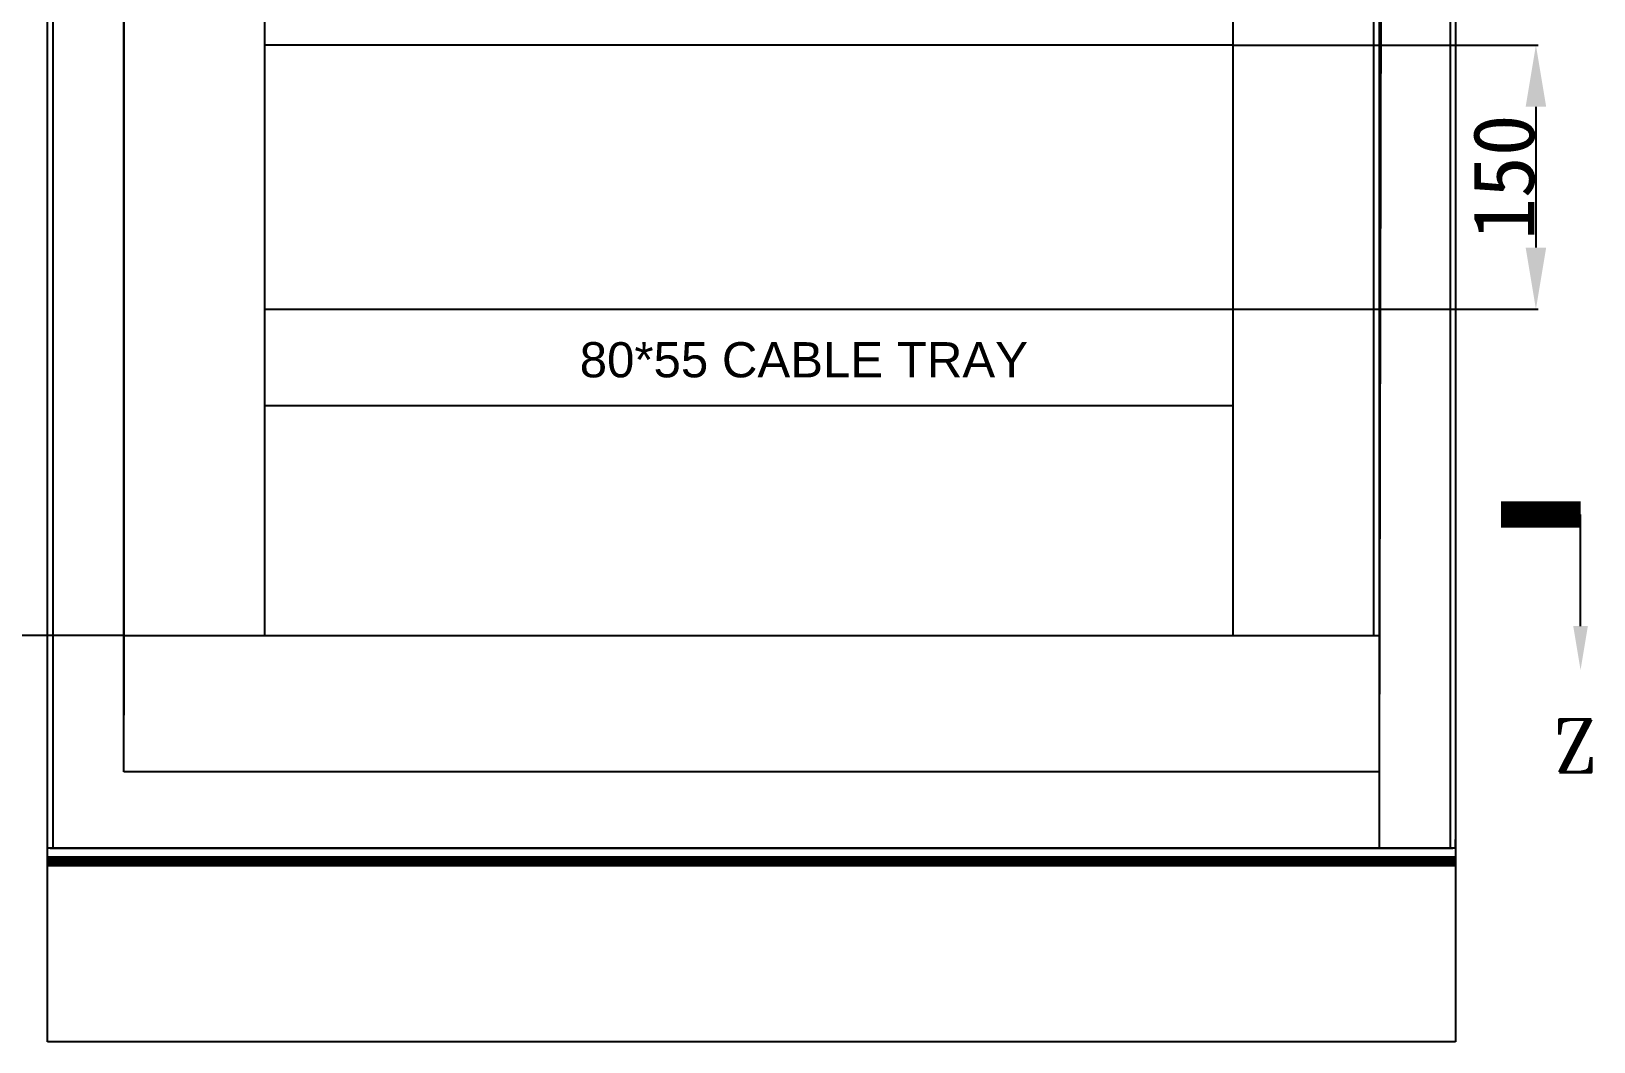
# Model space of a CAD drawing. Extents: x 81437 to 204847, y -54769 to -29444.
# Drawn here: x 91857 to 92744, y -45096 to -44521 of the extents above; entities that cross this region are included whole.
import ezdxf
from ezdxf.enums import TextEntityAlignment as Align
from ezdxf.lldxf.tags import DXFTag

# ---------------------------------------------------------------- set-up
doc = ezdxf.new("R2010")
doc.units = 0
doc.header["$LTSCALE"] = 100
doc.header["$MEASUREMENT"] = 0
for name, color, linetype in [('CLOUD_LAYER', 6, 'Continuous'), ('LOOP', 5, 'Continuous'), ('TEXT', 7, 'Continuous')]:
    doc.layers.add(name, color=color, linetype=linetype)
doc.styles.add('HZ', font='arial.ttf', dxfattribs={"width": 0.7})
doc.styles.add('ROMANT', font='romant.shx')
doc.styles.get("Standard").update_dxf_attribs({"font": ''})
doc.styles.get('Standard').set_extended_font_data('SimSun')
tags = doc.linetypes.add('HIDDEN', pattern=[0.375, 0.25, -0.125]).pattern_tags.tags
tags[6:7] = [DXFTag(74, 4), DXFTag(75, 0), DXFTag(340, '0'), DXFTag(46, 1.0), DXFTag(50, 0.0), DXFTag(44, 0.0), DXFTag(45, 0.0)]
tags[4:5] = [DXFTag(74, 4), DXFTag(75, 0), DXFTag(340, '0'), DXFTag(46, 1.0), DXFTag(50, 0.0), DXFTag(44, 0.0), DXFTag(45, 0.0)]
doc.dimstyles.new('ISO-25', dxfattribs={"dimtxt": 35, "dimasz": 35, "dimexe": 1.25, "dimexo": 0.625, "dimtad": 1, "dimtoh": 1, "dimdec": 0, "dimtxsty": 'Standard', "dimcen": 2.5, "dimadec": 0, "dimazin": 0, "dimtfac": 1, "dimtdec": 0, "dimtmove": 0, "dimatfit": 3, "dimfxl": 1, "dimarcsym": 0})

# ---------------------------------------------------------------- blocks, each defined once
blk = doc.blocks.new('*D198')
at = {"color": 0, "lineweight": -2, "transparency": 16777216}
for p, q in [((91908.7, -43064.07), (91790.84, -43064.07)), ((91792.09, -43099.07), (91792.09, -44829.57)), ((91908.7, -44864.57), (91790.84, -44864.57))]:
    blk.add_line(p, q, dxfattribs=at)
at = {"color": 0, "transparency": 16777216}
for points in [[(91786.26, -43099.07), (91797.93, -43099.07), (91792.09, -43064.07)], [(91786.26, -44829.57), (91797.93, -44829.57), (91792.09, -44864.57)]]:
    blk.add_solid(points, dxfattribs=at)
at = {"layer": 'Defpoints', "color": 0, "transparency": 16777216}
for p in [(91909.33, -43064.07), (91792.09, -44864.57), (91909.33, -44864.57)]:
    blk.add_point(p, dxfattribs=at)
at = {"color": 0, "transparency": 16777216, "insert": (91773.97, -43964.32), "char_height": 35, "attachment_point": 5, "rotation": 90}
blk.add_mtext('1800', dxfattribs=at)
blk = doc.blocks.new('*D205')
at = {"color": 0, "lineweight": -2, "transparency": 16777216}
for p, q in [((92539.95, -44529.09), (92712.72, -44529.09)), ((92711.47, -44564.09), (92711.47, -44644.09)), ((92539.95, -44679.09), (92712.72, -44679.09))]:
    blk.add_line(p, q, dxfattribs=at)
at = {"color": 0, "transparency": 16777216}
for points in [[(92705.63, -44564.09), (92717.3, -44564.09), (92711.47, -44529.09)], [(92705.63, -44644.09), (92717.3, -44644.09), (92711.47, -44679.09)]]:
    blk.add_solid(points, dxfattribs=at)
at = {"layer": 'Defpoints', "color": 0, "transparency": 16777216}
for p in [(92539.33, -44529.09), (92539.33, -44679.09), (92711.47, -44679.09)]:
    blk.add_point(p, dxfattribs=at)
at = {"color": 0, "transparency": 16777216, "insert": (92693.34, -44604.09), "char_height": 35, "attachment_point": 5, "rotation": 90}
blk.add_mtext('150', dxfattribs=at)

msp = doc.modelspace()

# ---------------------------------------------------------------- linework, layer by layer
at = {"color": 7}
for p, q in [((91865.83, -45095.57), (91865.83, -42985.57)), ((92665.83, -42985.57), (92665.83, -45095.57)), ((91909.33, -44942.07), (91909.33, -43033.07)), ((91909.33, -43109.57), (91909.33, -44909.88)), ((92624.29, -44075.41), (92622.33, -44942.07)), ((91909.33, -44864.57), (92622.33, -44864.57)), ((91909.33, -44942.07), (91909.33, -44874.33)), ((92665.83, -44985.57), (91865.83, -44985.57)), ((91867.33, -44985.57), (92664.33, -44985.57)), ((92665.83, -44990.57), (91865.83, -44990.57)), ((92665.83, -44991.57), (91865.83, -44991.57)), ((92665.83, -44992.57), (91865.83, -44992.57)), ((92665.83, -44993.57), (91865.83, -44993.57)), ((92665.83, -44994.57), (91865.83, -44994.57)), ((92665.83, -44995.57), (91865.83, -44995.57)), ((92665.83, -45095.57), (91865.83, -45095.57)), ((92665.83, -45095.57), (91865.83, -45095.57))]:
    msp.add_line(p, q, dxfattribs=at)
at = {"color": 7, "linetype": 'HIDDEN'}
for p, q in [((91869.03, -44985.57), (91869.03, -42985.57)), ((92662.83, -42985.57), (92662.83, -44985.57))]:
    msp.add_line(p, q, dxfattribs=at)
msp.add_line((92622.33, -43033.07), (92622.33, -44985.57))
for points in [[(91909.33, -44864.57), (91989.33, -44864.57), (91989.33, -43064.07), (91909.33, -43064.07)], [(92539.33, -44864.57), (92619.33, -44864.57), (92619.33, -43064.07), (92539.33, -43064.07)]]:
    msp.add_lwpolyline(points, close=True)
at = {"elevation": 63738.88}
for points in [[(91989.33, -44474.09), (92539.33, -44474.09), (92539.33, -44529.09), (91989.33, -44529.09)], [(91989.33, -44679.09), (92539.33, -44679.09), (92539.33, -44734.09), (91989.33, -44734.09)]]:
    msp.add_lwpolyline(points, close=True, dxfattribs=at)
at = {"color": 7}
msp.add_lwpolyline([(92665.83, -44985.57), (92665.83, -44980.57)], dxfattribs=at)
at = {"layer": 'CLOUD_LAYER', "color": 7}
for p, q in [((92622.33, -44942.07), (91909.33, -44942.07)), ((92607.91, -44942.07), (91912.59, -44942.07))]:
    msp.add_line(p, q, dxfattribs=at)
at = {"layer": 'LOOP', "color": 5}
msp.add_line((92736.82, -44859.27), (92736.82, -44795.86), dxfattribs=at)
msp.add_line((92736.82, -44859.27), (92736.82, -44795.86), dxfattribs=at)
at = {"layer": 'LOOP', "color": 5, "const_width": 15}
msp.add_lwpolyline([(92736.82, -44795.86), (92691.68, -44795.86)], dxfattribs=at)
msp.add_lwpolyline([(92736.82, -44795.86), (92691.68, -44795.86)], dxfattribs=at)
at = {"layer": 'LOOP', "color": 5}
msp.add_solid([(92732.66, -44859.27), (92736.82, -44884.27), (92740.99, -44859.27)], dxfattribs=at)
msp.add_solid([(92732.66, -44859.27), (92736.82, -44884.27), (92740.99, -44859.27)], dxfattribs=at)

# ---------------------------------------------------------------- texts
at = {"lineweight": 0, "style": 'HZ'}
msp.add_text('80*55 CABLE TRAY', height=20, dxfattribs=at).set_placement((92168.24, -44717.88))
at = {"layer": 'TEXT', "color": 5, "style": 'ROMANT'}
msp.add_text('Z', height=30, dxfattribs=at).set_placement((92733.82, -44942.41), align=Align.CENTER)
msp.add_text('Z', height=30, dxfattribs=at).set_placement((92733.82, -44942.41), align=Align.CENTER)

# ---------------------------------------------------------------- dimensions: what is measured, and where the dimension line sits
at = {"color": 3}
for base, p1, p2, picture, middle in [((91792.09264, -44864.5733), (91909.32719, -43064.07334), (91909.32719, -44864.5733), '*D198', (91773.96764, -43964.32332)), ((92711.47, -44679.09, 63738.88), (92539.33, -44529.09, 63738.88), (92539.33, -44679.09, 63738.88), '*D205', (92693.34, -44604.09, 63738.88))]:
    dim = msp.add_linear_dim(base=base, p1=p1, p2=p2, angle=90, dimstyle='ISO-25', dxfattribs=at)
    dim.commit()
    dim.dimension.update_dxf_attribs({"geometry": picture, "text_midpoint": middle})

doc.saveas('drawing.dxf')
